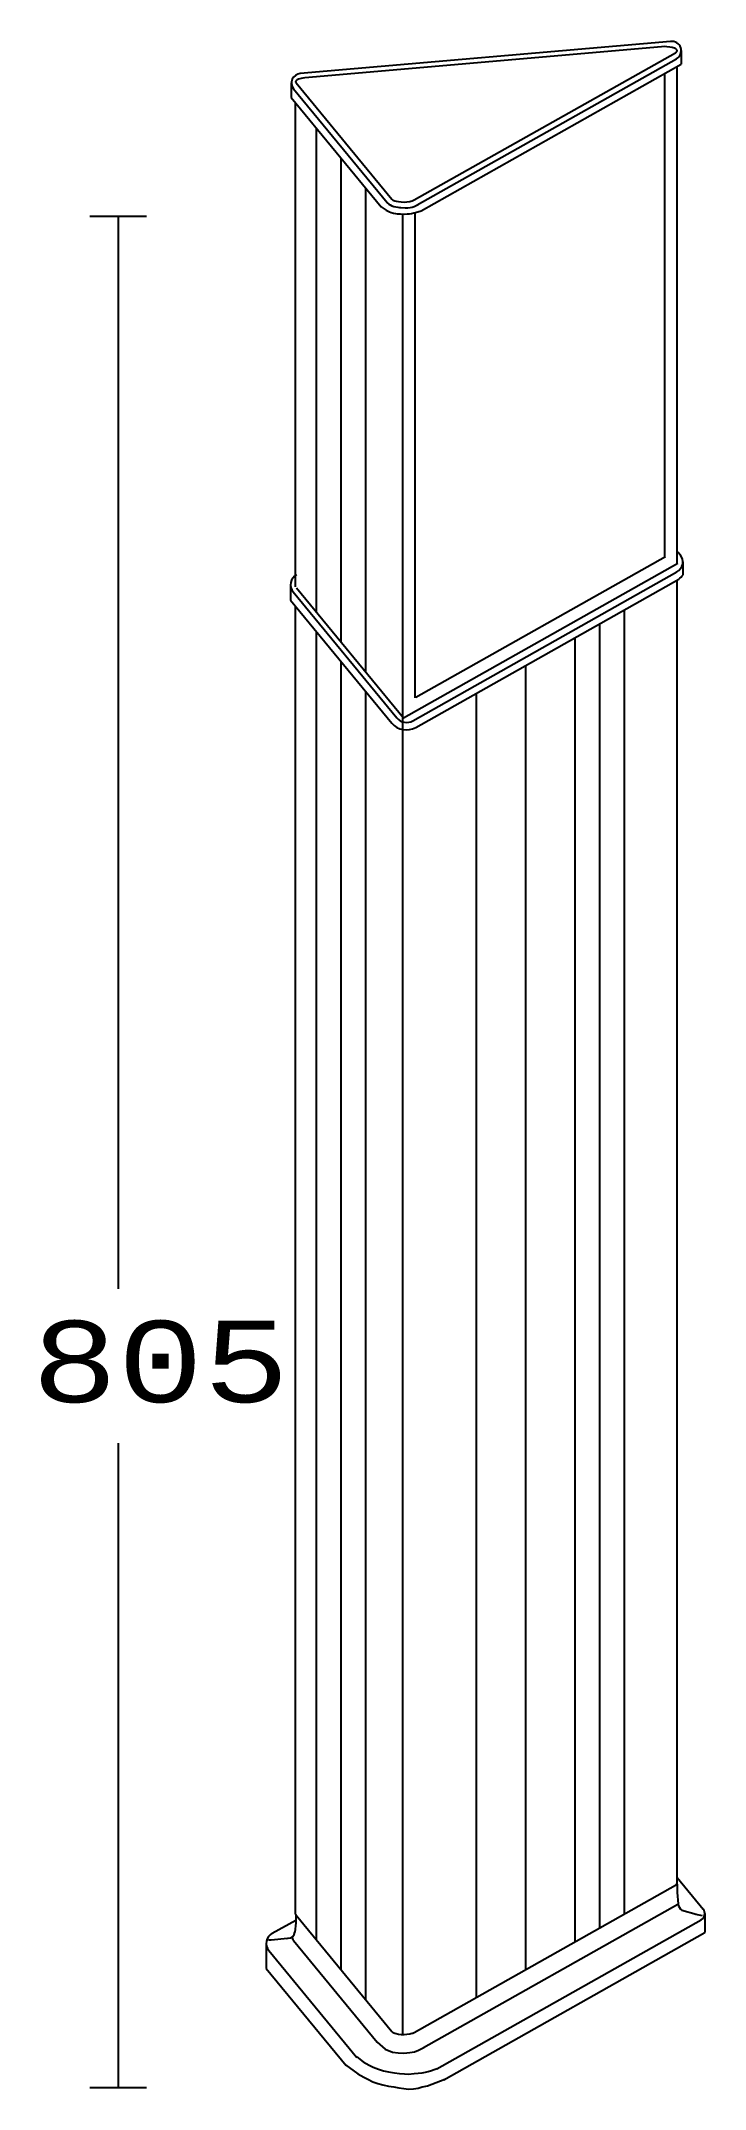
# Model space of a CAD drawing. Extents: x 1 to 77, y 0 to 236.
import ezdxf

# ---------------------------------------------------------------- set-up
doc = ezdxf.new("R2010")
doc.units = 0
doc.layers.add('LIVELLO_1', color=160, linetype='Continuous')
doc.styles.add('STD', font='txt')

# ---------------------------------------------------------------- blocks, each defined once
blk = doc.blocks.new('AI9-BLK1')
at = {"layer": 'LIVELLO_1', "color": 7}
for p, q in [((34.64, 118.05), (-7.99, 114.33)), ((33.62, 117.42), (-7.47, 113.83)), ((5.14, 99.76), (35.22, 116.74)), ((5.48, 99.2), (35.32, 116.04)), ((33.93, 117.44), (33.62, 117.42)), ((34.24, 117.43), (33.93, 117.44)), ((34.56, 117.39), (34.24, 117.43)), ((34.85, 117.34), (34.56, 117.39)), ((34.97, 117.3), (34.85, 117.34)), ((35.09, 117.27), (34.97, 117.3)), ((35.19, 117.22), (35.09, 117.27)), ((35.23, 117.2), (35.19, 117.22)), ((35.22, 116.74), (35.26, 116.77)), ((35.27, 117.17), (35.23, 117.2)), ((35.26, 116.77), (35.29, 116.79)), ((35.3, 117.15), (35.27, 117.17)), ((35.29, 116.79), (35.32, 116.82)), ((35.33, 117.12), (35.3, 117.15)), ((35.32, 116.82), (35.35, 116.84)), ((35.35, 117.1), (35.33, 117.12)), ((35.37, 117.08), (35.35, 117.1)), ((35.35, 116.84), (35.36, 116.85)), ((35.36, 116.85), (35.37, 116.87)), ((35.38, 117.07), (35.37, 117.08)), ((35.37, 116.87), (35.38, 116.88)), ((35.38, 117.06), (35.38, 117.07)), ((35.39, 117.05), (35.38, 117.06)), ((35.38, 116.88), (35.39, 116.89)), ((35.39, 117.03), (35.39, 117.05)), ((35.4, 117.02), (35.39, 117.03)), ((35.39, 116.91), (35.4, 116.92)), ((35.39, 116.89), (35.39, 116.91)), ((35.4, 117), (35.4, 117.02)), ((35.41, 116.99), (35.4, 117)), ((35.4, 116.95), (35.41, 116.96)), ((35.4, 116.94), (35.4, 116.95)), ((35.4, 116.92), (35.4, 116.94)), ((35.41, 116.98), (35.41, 116.99)), ((35.41, 116.96), (35.41, 116.98)), ((35.87, 116.98), (35.87, 115.42)), ((-8.51, 113.42), (-8.52, 113.41)), ((-8.52, 113.41), (-8.52, 113.4)), ((-8.52, 113.4), (-8.52, 113.39)), ((-8.52, 113.39), (-8.52, 113.38)), ((-8.52, 113.38), (-8.52, 113.37)), ((-8.52, 113.37), (-8.52, 113.36)), ((-8.52, 113.36), (-8.51, 113.35)), ((-8.5, 113.44), (-8.51, 113.43)), ((-8.51, 113.43), (-8.51, 113.42)), ((-8.49, 113.46), (-8.5, 113.44)), ((-8.47, 113.5), (-8.49, 113.48)), ((-8.49, 113.48), (-8.49, 113.46)), ((-8.46, 113.52), (-8.47, 113.5)), ((-8.44, 113.53), (-8.46, 113.52)), ((-8.42, 113.55), (-8.44, 113.53)), ((-8.38, 113.58), (-8.42, 113.55)), ((-8.33, 113.61), (-8.38, 113.58)), ((-8.27, 113.65), (-8.33, 113.61)), ((-8.2, 113.68), (-8.27, 113.65)), ((-8.05, 113.73), (-8.2, 113.68)), ((-7.87, 113.77), (-8.05, 113.73)), ((-7.68, 113.8), (-7.87, 113.77)), ((-7.47, 113.83), (-7.68, 113.8)), ((5.92, 98.5), (35.87, 115.42)), ((33.99, 58.6), (33.99, 114.35)), ((35.41, 57.83), (35.41, 115.15)), ((-9.02, 113.25), (-9.02, 111.56)), ((-9.02, 111.56), (1.34, 98.97)), ((-8.78, 112.59), (2.01, 99.46)), ((-8.51, 113.35), (-8.51, 113.34)), ((-8.51, 113.34), (-8.51, 113.33)), ((-8.51, 113.33), (-8.5, 113.31)), ((-8.5, 113.31), (-8.49, 113.29)), ((-8.49, 113.29), (-8.48, 113.28)), ((-8.48, 113.28), (-8.47, 113.26)), ((-8.47, 113.26), (2.54, 99.87)), ((-8.52, 55.17), (-8.52, 110.96)), ((-6.11, 52.24), (-6.11, 108.02)), ((-3.28, 48.79), (-3.28, 104.57)), ((-0.44, 45.34), (-0.44, 101.12)), ((2.54, 99.87), (2.56, 99.84)), ((2.56, 99.84), (2.59, 99.81)), ((2.59, 99.81), (2.62, 99.79)), ((2.62, 99.79), (2.66, 99.77)), ((2.66, 99.77), (2.7, 99.74)), ((2.7, 99.74), (2.8, 99.7)), ((2.8, 99.7), (2.91, 99.66)), ((2.91, 99.66), (3.04, 99.62)), ((3.04, 99.62), (3.32, 99.57)), ((3.32, 99.57), (3.64, 99.53)), ((3.64, 99.53), (3.97, 99.52)), ((3.97, 99.52), (4.3, 99.54)), ((4.3, 99.54), (4.61, 99.59)), ((4.61, 99.59), (4.75, 99.61)), ((4.75, 99.61), (4.88, 99.65)), ((4.88, 99.65), (4.99, 99.69)), ((4.99, 99.69), (5.07, 99.72)), ((5.07, 99.72), (5.14, 99.76)), ((-25.68, 97.87), (-32.24, 97.87)), ((-28.96, 97.87), (-28.96, -25.78)), ((3.82, 38.68), (3.82, 98.21)), ((5.23, 42.36), (5.23, 98.24)), ((3.82, -111.76), (3.82, 89.1)), ((3.82, -111.76), (3.82, 79.85)), ((35.5, 59.2), (35.77, 58.87)), ((3.91, 40.05), (35.5, 57.89)), ((4.98, 39.71), (35.38, 56.88)), ((5.33, 42.42), (34.08, 58.66)), ((36.07, 58.04), (36.07, 56.51)), ((-9.1, 55.41), (-9.1, 53.63)), ((-8.8, 54.57), (3.14, 40.04)), ((-8.42, 55.05), (3.91, 40.05)), ((5.31, 38.95), (35.59, 56.05)), ((35.41, -94.43), (35.41, 55.95)), ((-9.1, 53.63), (2.55, 39.44)), ((-8.52, -97.9), (-8.52, 52.91)), ((29.34, -97.86), (29.34, 52.52)), ((-6.11, -100.89), (-6.11, 49.98)), ((26.5, -99.46), (26.5, 50.92)), ((23.67, -101.06), (23.67, 49.32)), ((-3.28, -104.34), (-3.28, 46.53)), ((18, -104.27), (18, 46.11)), ((-0.44, -107.79), (-0.44, 43.08)), ((12.32, -107.47), (12.32, 42.91)), ((-28.96, -43.59), (-28.96, -117.91)), ((35.31, -94.47), (35.34, -94.45)), ((35.34, -94.45), (35.36, -94.43)), ((35.36, -94.43), (35.37, -94.42)), ((35.37, -94.42), (35.38, -94.41)), ((35.38, -94.39), (35.39, -94.38)), ((35.38, -94.41), (35.38, -94.39)), ((35.39, -94.37), (35.4, -94.36)), ((35.39, -94.38), (35.39, -94.37)), ((35.4, -94.33), (35.41, -94.32)), ((35.4, -94.35), (35.4, -94.33)), ((35.4, -94.36), (35.4, -94.35)), ((35.41, -93.68), (38.41, -97.33)), ((35.41, -94.32), (35.41, -94.31)), ((35.41, -94.43), (35.41, -95.38)), ((5.14, -111.53), (35.22, -94.54)), ((6.22, -113.27), (35.49, -96.74)), ((35.22, -94.54), (35.25, -94.52)), ((35.25, -94.52), (35.29, -94.5)), ((35.29, -94.5), (35.31, -94.47)), ((35.41, -95.38), (35.53, -96.7)), ((-11.21, -100.1), (-8.5, -98.58)), ((-8.5, -98.91), (-8.6, -99.95)), ((-8.52, -97.9), (-8.52, -97.91)), ((-8.52, -97.91), (-8.52, -97.92)), ((-8.52, -97.92), (-8.51, -97.94)), ((-8.51, -97.94), (-8.51, -97.95)), ((-8.51, -97.95), (-8.5, -97.96)), ((-8.5, -97.96), (-8.5, -97.97)), ((-8.5, -97.96), (-8.5, -98.91)), ((-8.5, -97.97), (-8.49, -97.98)), ((-8.49, -97.98), (-8.49, -98)), ((-8.49, -98), (-8.48, -98.01)), ((-8.48, -98.01), (-8.47, -98.02)), ((-8.47, -98.02), (2.54, -111.42)), ((7.74, -115.72), (38.17, -98.53)), ((35.97, -97.44), (37.6, -97.9)), ((37.54, -97.89), (38.31, -98.04)), ((38.59, -97.83), (38.59, -100.02)), ((-11.9, -101.26), (-11.9, -104.14)), ((-11.66, -100.87), (-11.33, -100.84)), ((-11.33, -100.84), (-9.47, -100.68)), ((-9.54, -100.7), (-9.37, -100.68)), ((-8.78, -100.93), (0.87, -112.67)), ((8.53, -116.99), (38.59, -100.02)), ((-11.6, -102.1), (-1.48, -114.42)), ((-11.9, -104.14), (-2.71, -115.33)), ((2.54, -111.42), (2.56, -111.44)), ((2.56, -111.44), (2.59, -111.47)), ((2.59, -111.47), (2.62, -111.49)), ((2.62, -111.49), (2.66, -111.52)), ((2.66, -111.52), (2.7, -111.54)), ((2.7, -111.54), (2.8, -111.59)), ((2.8, -111.59), (2.91, -111.63)), ((2.91, -111.63), (3.04, -111.66)), ((3.04, -111.66), (3.32, -111.72)), ((3.32, -111.72), (3.64, -111.75)), ((3.64, -111.75), (3.97, -111.76)), ((3.97, -111.76), (4.3, -111.74)), ((4.3, -111.74), (4.61, -111.7)), ((4.61, -111.7), (4.75, -111.67)), ((4.75, -111.67), (4.88, -111.63)), ((4.88, -111.63), (4.99, -111.6)), ((4.99, -111.6), (5.07, -111.56)), ((5.07, -111.56), (5.14, -111.53)), ((-25.68, -117.91), (-32.24, -117.91))]:
    blk.add_line(p, q, dxfattribs=at)
for points in [[(1.97, 99.48), (2.22, 99.29), (2.38, 99.19), (2.55, 99.09), (2.8, 99.02), (3.02, 98.96), (3.23, 98.92), (3.42, 98.89), (3.61, 98.88), (4.09, 98.85), (4.39, 98.87), (4.66, 98.91), (4.89, 98.95), (5.14, 99.01), (5.3, 99.08), (5.58, 99.24)], [(1.33, 98.98), (1.9, 98.59), (2.3, 98.38), (2.49, 98.32), (2.74, 98.25), (2.97, 98.2), (3.17, 98.18), (3.35, 98.17), (3.55, 98.16), (4.02, 98.13), (4.33, 98.15), (4.6, 98.16), (4.82, 98.19), (5.1, 98.26), (5.27, 98.31), (5.95, 98.5)], [(0.87, -112.67), (1.8, -113.46), (2.63, -113.81), (3.3, -113.88), (3.93, -113.92), (4.62, -113.86), (5.17, -113.76), (5.63, -113.58), (6.23, -113.27)], [(-2.77, -115.27), (-1.35, -116.29), (-0.67, -116.67), (-0.19, -116.92), (0.36, -117.22), (0.94, -117.4), (1.51, -117.57), (2.16, -117.71), (2.77, -117.82), (3.38, -117.92), (3.93, -117.98), (4.49, -118.06), (5.06, -118.02), (5.57, -117.94), (6.03, -117.82), (6.29, -117.77), (6.66, -117.67), (7.17, -117.51), (8.65, -116.93)], [(-1.48, -114.36), (-0.74, -114.92), (-0.06, -115.29), (0.42, -115.55), (1.01, -115.75), (1.61, -115.94), (2.18, -116.07), (2.88, -116.17), (3.43, -116.26), (4.02, -116.32), (4.49, -116.33), (5.12, -116.28), (5.59, -116.24), (6.05, -116.18), (6.44, -116.1), (6.75, -116.03), (7.11, -115.92), (7.44, -115.82), (7.76, -115.7)]]:
    blk.add_lwpolyline(points, dxfattribs=at)
for points in [[(35.32, 116.04), (35.78, 116.3), (35.98, 116.83), (35.82, 117.31), (35.66, 117.79), (35.17, 118.1), (34.64, 118.05)], [(-7.99, 114.33), (-8.4, 114.29), (-8.76, 114.04), (-8.92, 113.68), (-9.09, 113.32), (-9.03, 112.89), (-8.78, 112.59)], [(35.38, 56.88), (35.73, 57.07), (35.97, 57.4), (36.05, 57.79), (36.13, 58.17), (36.02, 58.56), (35.77, 58.87)], [(-8.42, 56.56), (-8.77, 56.36), (-9.01, 56.03), (-9.08, 55.65), (-9.15, 55.27), (-9.05, 54.88), (-8.8, 54.57)], [(38.17, -98.53), (38.38, -98.41), (38.53, -98.21), (38.57, -97.98), (38.62, -97.75), (38.56, -97.51), (38.41, -97.33)], [(-11.21, -100.1), (-11.56, -100.3), (-11.8, -100.63), (-11.88, -101.01), (-11.95, -101.4), (-11.86, -101.79), (-11.6, -102.1)]]:
    blk.add_open_spline(points, degree=3, knots=[0, 0, 0, 0, 1, 1, 1, 2, 2, 2, 2], dxfattribs=at)
for points in [[(35.59, 56.05), (35.78, 56.16), (35.95, 56.32), (36.07, 56.51)], [(2.55, 39.44), (3.21, 38.64), (4.39, 38.43), (5.31, 38.95)], [(3.14, 40.04), (3.58, 39.5), (4.37, 39.36), (4.98, 39.71)], [(35.53, -96.7), (35.56, -97.01), (35.73, -97.3), (35.99, -97.48)], [(-9.37, -100.68), (-8.97, -100.65), (-8.64, -100.34), (-8.6, -99.95)], [(-8.95, -100.53), (-8.93, -100.68), (-8.87, -100.82), (-8.78, -100.93)]]:
    blk.add_open_spline(points, degree=3, dxfattribs=at)
at = {"layer": 'LIVELLO_1', "color": 7, "insert": (-38.91, -29.47), "char_height": 9.3901, "attachment_point": 1, "style": 'STD'}
blk.add_mtext('\\fCourier|b0|i0;\\H9.3901;\\W1.05;\\C7;805', dxfattribs=at)

msp = doc.modelspace()

# ---------------------------------------------------------------- block references
at = {"layer": 'LIVELLO_1', "color": 7}
msp.add_blockref('AI9-BLK1', (38.620726, 118.369691), dxfattribs=at)

doc.saveas('drawing.dxf')
